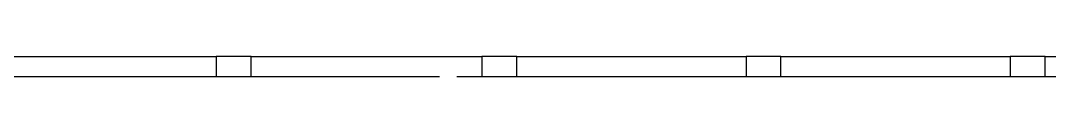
# Model space of a CAD drawing. Header units: metres. Extents: x -107920 to 223280, y -14950 to 38746.
# Drawn here: x -52106 to -16590, y -12950 to -12250 of the extents above; entities that cross this region are included whole.
import ezdxf

# ---------------------------------------------------------------- set-up
doc = ezdxf.new("R2010")
doc.units = ezdxf.units.M
doc.layers.add('06A_结构柱', color=4, linetype='Continuous')
doc.layers.add('WALL', color=5, linetype='Continuous')

msp = doc.modelspace()

# ---------------------------------------------------------------- linework, layer by layer
at = {"layer": '06A_结构柱'}
for p, q in [((-44150, -12250), (-45350, -12250)), ((-45350, -12250), (-45350, -12950)), ((-44150, -12950), (-44150, -12250)), ((-34980, -12250), (-36180, -12250)), ((-36180, -12250), (-36180, -12950)), ((-34980, -12950), (-34980, -12250)), ((-25860, -12250), (-27060, -12250)), ((-27060, -12250), (-27060, -12950)), ((-25860, -12950), (-25860, -12250)), ((-16740, -12250), (-17940, -12250)), ((-17940, -12250), (-17940, -12950)), ((-16740, -12950), (-16740, -12250)), ((-45350, -12950), (-44150, -12950)), ((-36180, -12950), (-34980, -12950)), ((-27060, -12950), (-25860, -12950)), ((-17940, -12950), (-16740, -12950))]:
    msp.add_line(p, q, dxfattribs=at)
at = {"layer": 'WALL'}
for p, q in [((-53220, -12250), (-45350, -12250)), ((-44150, -12250), (-37050, -12250)), ((-37050, -12250), (-36430, -12250)), ((-36430, -12250), (-36180, -12250)), ((-34980, -12250), (-27060, -12250)), ((-25860, -12250), (-17940, -12250)), ((-16740, -12250), (-11470, -12250)), ((-53820, -12950), (-44750, -12950)), ((-44150, -12950), (-37650, -12950)), ((-37050, -12950), (-36430, -12950)), ((-36430, -12950), (-35580, -12950)), ((-35580, -12950), (-26460, -12950)), ((-26460, -12950), (-17340, -12950)), ((-17340, -12950), (-12070, -12950))]:
    msp.add_line(p, q, dxfattribs=at)

doc.saveas('drawing.dxf')
